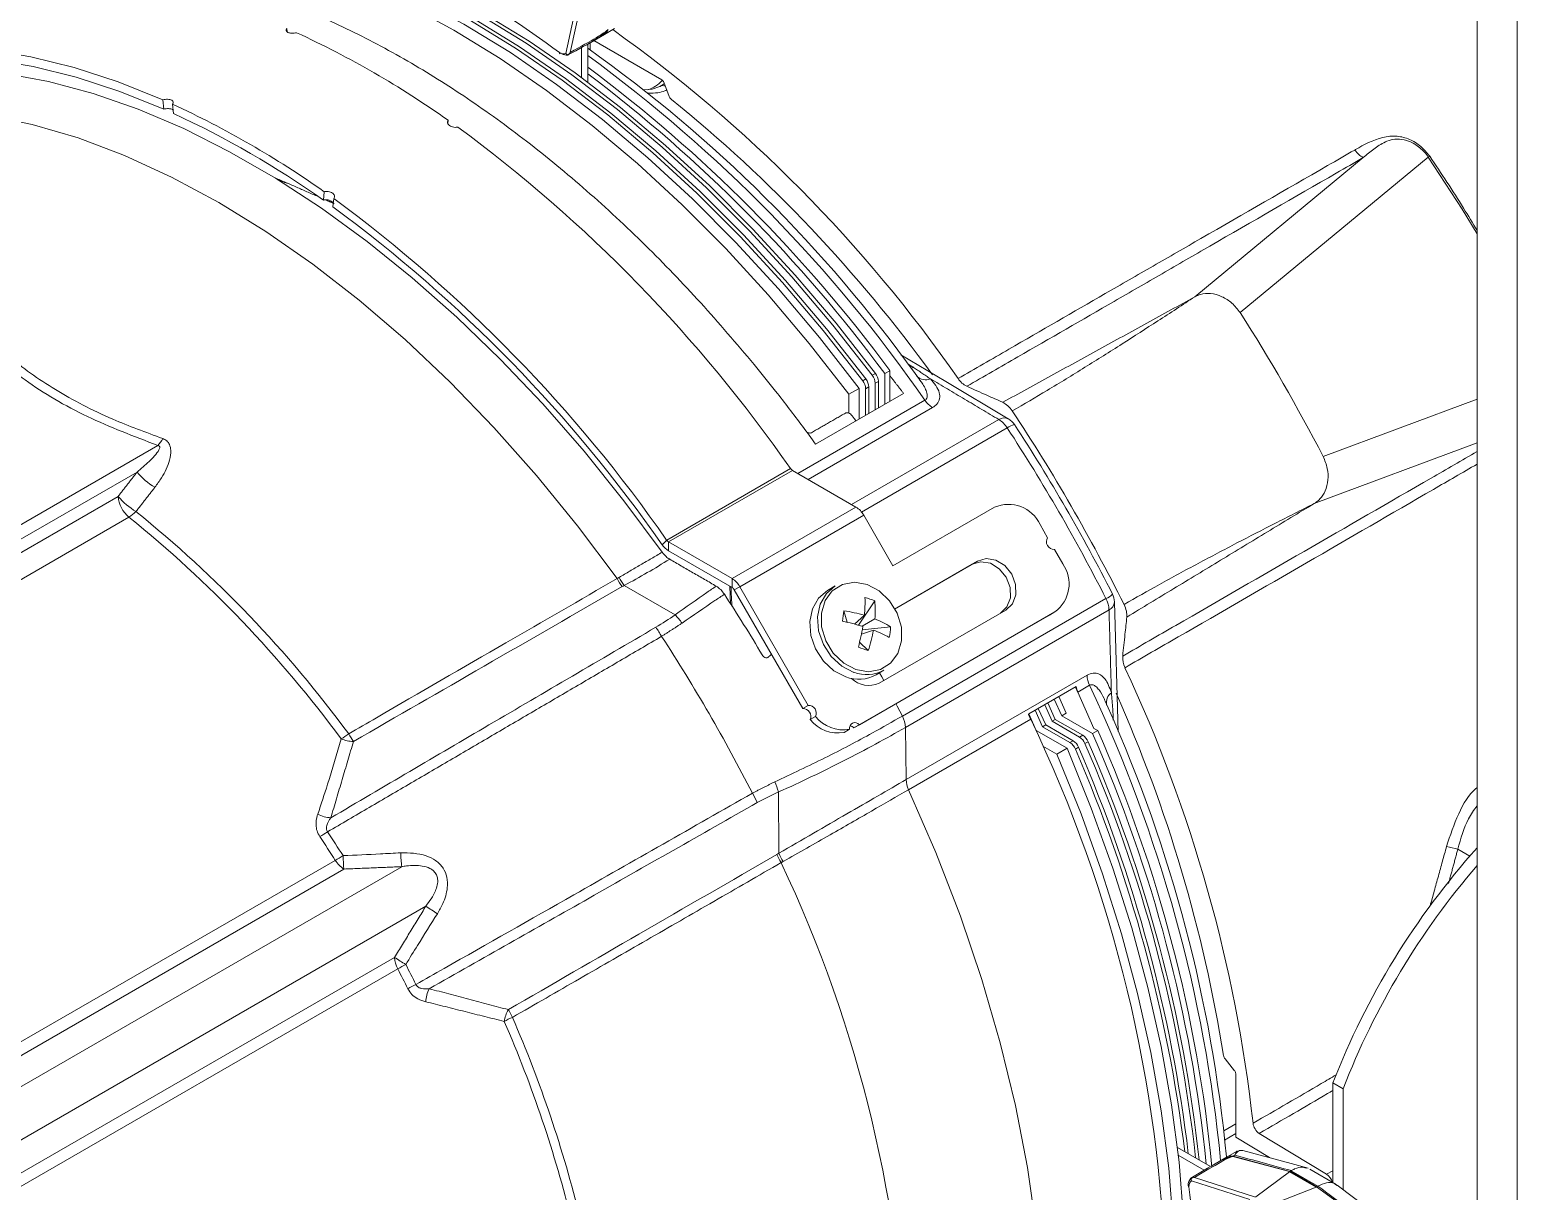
# Model space of a CAD drawing. Extents: x 2 to 136, y 1 to 99.
# Drawn here: x 98.708 to 103.631, y 81.8 to 85.645 of the extents above; entities that cross this region are included whole.
import ezdxf

# ---------------------------------------------------------------- set-up
doc = ezdxf.new("R2010")
doc.units = 0
doc.header["$MEASUREMENT"] = 0
doc.linetypes.add('SLD-Solid', pattern=[0])
doc.layers.add('OBJECT', color=7, linetype='CONTINUOUS')

msp = doc.modelspace()

# ---------------------------------------------------------------- linework, layer by layer
at = {"layer": 'OBJECT', "linetype": 'SLD-Solid', "lineweight": 15}
for p, q in [((103.4985, 81.467), (103.4985, 88.5023)), ((103.6315, 81.3637), (103.6315, 88.4256)), ((100.5255, 85.7649), (100.4825, 85.567)), ((100.497, 85.5699), (100.5421, 85.7773)), ((99.5604, 85.6383), (99.5593, 85.6497)), ((100.5574, 85.599), (100.6108, 85.6299)), ((100.6108, 85.6299), (100.6439, 85.649)), ((100.5343, 85.4871), (100.5343, 85.586)), ((100.5555, 85.4713), (100.5555, 85.5979)), ((100.5628, 85.6021), (100.5628, 85.5789)), ((100.5754, 85.6094), (100.8004, 85.4795)), ((100.8085, 85.4656), (100.7937, 85.4571)), ((100.8248, 85.4247), (100.8065, 85.4719)), ((99.1522, 85.382), (99.1491, 85.413)), ((99.1838, 85.3679), (99.1811, 85.3987)), ((100.092, 85.3344), (100.0931, 85.3457)), ((102.5647, 84.7611), (103.1219, 85.2221)), ((102.7142, 84.7088), (103.3371, 85.2238)), ((99.6803, 85.0813), (99.683, 85.1089)), ((99.7119, 85.0589), (99.715, 85.0863)), ((101.4652, 84.4829), (101.4757, 84.489)), ((101.4969, 84.5012), (101.5075, 84.5073)), ((101.5171, 84.4812), (101.5066, 84.4751)), ((101.5171, 84.4812), (101.5171, 84.3932)), ((101.5553, 84.5165), (101.5383, 84.5067)), ((101.5383, 84.4054), (101.5383, 84.5067)), ((101.5553, 84.4152), (101.5553, 84.5165)), ((101.3094, 84.2732), (101.6005, 84.4413)), ((101.4197, 84.4382), (101.4536, 84.4578)), ((101.4197, 84.4382), (101.4197, 84.3757)), ((101.4536, 84.4578), (101.4536, 84.3565)), ((101.4854, 84.4629), (101.4749, 84.4568)), ((101.4749, 84.4568), (101.4749, 84.3688)), ((101.4854, 84.4629), (101.4854, 84.3748)), ((101.5066, 84.4751), (101.5066, 84.3871)), ((101.2508, 84.1759), (101.6711, 84.4185)), ((101.6967, 84.3943), (101.2846, 84.1564)), ((102.9892, 84.2325), (103.4985, 84.422)), ((101.4285, 84.0733), (101.9157, 84.3546)), ((101.9437, 84.3268), (101.4614, 84.0484)), ((96.0035, 82.4626), (99.1324, 84.2688)), ((102.9597, 84.0769), (103.4985, 84.2772)), ((100.8164, 83.9554), (101.2265, 84.1922)), ((100.8226, 83.9496), (101.2327, 84.1863)), ((101.4429, 84.065), (101.2327, 84.1863)), ((96.0239, 82.426), (99.0636, 84.1808)), ((96.0217, 82.3804), (99.0011, 84.1004)), ((101.0328, 83.8282), (101.4429, 84.065)), ((101.0583, 83.8013), (101.4684, 84.0381)), ((101.4684, 84.0381), (101.5653, 83.8702)), ((101.5653, 83.8702), (101.9012, 84.0641)), ((99.0369, 84.0313), (96.0536, 82.3091)), ((102.0771, 83.9636), (102.0521, 84.0069)), ((100.8015, 83.9401), (100.8164, 83.9554)), ((101.0328, 83.8282), (100.8226, 83.9496)), ((100.8226, 83.9496), (100.8226, 83.9202)), ((101.0328, 83.7988), (100.8226, 83.9202)), ((102.1271, 83.877), (102.0996, 83.9246)), ((101.5706, 83.7272), (101.8453, 83.8858)), ((101.5706, 83.7272), (101.8273, 83.8754)), ((101.8273, 83.8754), (101.8453, 83.8858)), ((100.8446, 83.7084), (100.6761, 83.8057)), ((101.0252, 83.8032), (101.0279, 83.7438)), ((101.0328, 83.7988), (101.0328, 83.8282)), ((101.0583, 83.8013), (101.0403, 83.7909)), ((101.2672, 83.3979), (101.0403, 83.7909)), ((101.2852, 83.4083), (101.0583, 83.8013)), ((101.3745, 83.8038), (101.3484, 83.7887)), ((101.5052, 83.7541), (101.451, 83.6739)), ((101.5964, 83.3728), (102.2702, 83.7618)), ((102.3103, 83.3216), (102.298, 83.7504)), ((101.4031, 83.7217), (101.4143, 83.6835)), ((101.4361, 83.3338), (102.0832, 83.7073)), ((101.4385, 83.6774), (101.4706, 83.7066)), ((101.4541, 83.3442), (102.1012, 83.7177)), ((101.5055, 83.6945), (101.4638, 83.6701)), ((101.9388, 83.7238), (101.5195, 83.4818)), ((102.2804, 83.7245), (101.6065, 83.3355)), ((102.0832, 83.7073), (102.1012, 83.7177)), ((101.4611, 83.6447), (101.5006, 83.6575)), ((101.5576, 83.6683), (101.4637, 83.6581)), ((101.4835, 83.59), (101.4551, 83.6179)), ((101.5094, 83.5099), (101.5356, 83.525)), ((101.6091, 83.1627), (102.2078, 83.5083)), ((102.0145, 83.3799), (102.1717, 83.4706)), ((102.1772, 83.4525), (102.1695, 83.4693)), ((102.216, 83.4749), (102.1772, 83.4525)), ((102.1772, 83.4525), (102.2305, 83.3324)), ((101.2852, 83.4083), (101.2672, 83.3979)), ((102.0464, 83.3983), (102.071, 83.3438)), ((102.0676, 83.4105), (102.0922, 83.356)), ((102.0781, 83.4166), (102.1027, 83.3621)), ((102.1239, 83.3743), (102.0993, 83.4288)), ((102.139, 83.383), (102.1144, 83.4375)), ((102.2776, 83.3998), (102.2676, 83.4224)), ((101.3094, 83.3719), (101.2914, 83.3615)), ((102.0213, 83.3625), (101.6173, 83.1293)), ((102.0146, 83.3799), (102.0392, 83.3254)), ((102.0359, 83.3922), (102.0604, 83.3377)), ((102.0922, 83.356), (102.1027, 83.3621)), ((102.0922, 83.356), (102.183, 83.3036)), ((102.1027, 83.3621), (102.1935, 83.3097)), ((102.139, 83.383), (102.1239, 83.3743)), ((102.2262, 83.3153), (102.1239, 83.3743)), ((101.4036, 83.3189), (101.4216, 83.3293)), ((101.4541, 83.3442), (101.4361, 83.3338)), ((101.6065, 83.3355), (101.6091, 83.1627)), ((102.0383, 83.3249), (102.0392, 83.3254)), ((102.0392, 83.3254), (102.1415, 83.2664)), ((102.0604, 83.3377), (102.071, 83.3438)), ((102.0604, 83.3377), (102.1512, 83.2853)), ((102.071, 83.3438), (102.1618, 83.2914)), ((102.183, 83.3036), (102.1935, 83.3097)), ((102.2432, 83.3251), (102.2262, 83.3153)), ((102.2432, 83.3251), (102.2305, 83.3324)), ((102.061, 83.2737), (102.1076, 83.2468)), ((102.1076, 83.2468), (102.1415, 83.2664)), ((102.1512, 83.2853), (102.1618, 83.2914)), ((102.1796, 83.2699), (102.169, 83.2638)), ((102.2113, 83.2882), (102.2008, 83.2822)), ((101.1862, 83.1223), (101.1878, 82.9188)), ((103.4348, 82.9322), (103.4745, 82.9094)), ((96.9485, 81.2956), (99.7196, 82.8954)), ((99.7482, 82.8666), (96.9783, 81.2675)), ((97.0726, 81.2192), (99.9398, 82.8744)), ((100.0197, 82.7441), (97.1498, 81.0873)), ((97.1459, 80.9751), (99.916, 82.5742)), ((99.9265, 82.5361), (97.1553, 80.9364)), ((102.6645, 82.2383), (102.6962, 82.1988)), ((102.6998, 82.1897), (102.6998, 81.979)), ((103.0552, 82.1389), (103.0212, 82.1585)), ((103.0212, 81.8289), (103.0212, 82.1585)), ((103.0552, 81.8055), (103.0552, 82.1389)), ((102.6998, 82.0233), (102.6599, 82.0003)), ((102.6631, 81.9694), (102.6998, 81.9906)), ((102.8115, 81.9111), (102.6998, 81.979)), ((103.0006, 81.856), (102.7775, 81.9916)), ((102.6161, 81.8819), (102.5067, 81.9451)), ((102.7048, 81.9329), (102.6717, 81.9138)), ((102.6973, 81.9193), (102.6913, 81.9158)), ((102.5953, 81.8694), (102.5097, 81.9188)), ((102.6717, 81.9138), (102.6183, 81.883)), ((102.878, 81.8648), (102.6901, 81.9151)), ((102.6913, 81.9158), (102.879, 81.8655)), ((103.0319, 81.8227), (102.9449, 81.8729)), ((102.7459, 81.7724), (102.5531, 81.8341)), ((102.5629, 81.8452), (102.7649, 81.7806)), ((102.8775, 81.8644), (102.7661, 81.7811)), ((102.8775, 81.8644), (102.878, 81.8648)), ((102.9655, 81.8136), (102.8775, 81.8644)), ((102.879, 81.8655), (102.8796, 81.8658)), ((102.8832, 81.868), (102.8796, 81.8658)), ((102.8796, 81.8658), (102.968, 81.8148)), ((102.8832, 81.868), (102.8836, 81.8682)), ((102.9716, 81.8169), (102.8832, 81.868)), ((103.0006, 81.856), (103.0212, 81.868)), ((102.8139, 81.7535), (102.9655, 81.8136)), ((103.1709, 81.6674), (102.9669, 81.8141)), ((102.968, 81.8148), (102.9716, 81.8169)), ((102.9719, 81.8171), (102.9716, 81.8169)), ((103.3179, 81.6074), (103.0359, 81.82))]:
    msp.add_line(p, q, dxfattribs=at)
at = {"layer": 'OBJECT', "linetype": 'SLD-Solid', "lineweight": 15, "flags": 128}
for points in [[(101.4757, 84.489), (101.3452, 84.6554), (101.2098, 84.8148), (101.0703, 84.9665), (100.9271, 85.1098), (100.7808, 85.2442), (100.6321, 85.3691), (100.4815, 85.4841), (100.3297, 85.5886), (100.1772, 85.6822), (100.0248, 85.7646), (99.873, 85.8354), (99.7224, 85.8943), (99.5737, 85.9411), (99.4274, 85.9755), (99.2842, 85.9975), (99.1447, 86.007), (99.0093, 86.0039), (98.8788, 85.9882)], [(101.4969, 84.5012), (101.3664, 84.6677), (101.231, 84.827), (101.0915, 84.9787), (100.9483, 85.122), (100.802, 85.2564), (100.6533, 85.3814), (100.5027, 85.4963), (100.3509, 85.6008), (100.1985, 85.6945), (100.046, 85.7768), (99.8942, 85.8476), (99.7436, 85.9065), (99.5949, 85.9533), (99.4486, 85.9878), (99.3054, 86.0098), (99.1659, 86.0192), (99.0305, 86.0161), (98.9, 86.0004)], [(101.5075, 84.5073), (101.3769, 84.6738), (101.2416, 84.8331), (101.102, 84.9848), (100.9588, 85.1281), (100.8126, 85.2625), (100.6638, 85.3874), (100.5133, 85.5024), (100.3614, 85.6069), (100.209, 85.7005), (100.0565, 85.7829), (99.9047, 85.8537), (99.7541, 85.9126), (99.6054, 85.9594), (99.4591, 85.9939), (99.3159, 86.0159), (99.1764, 86.0253), (99.0411, 86.0222), (98.9105, 86.0065)], [(101.4197, 84.4382), (101.2884, 84.6065), (101.1522, 84.7677), (101.0117, 84.9211), (100.8675, 85.066), (100.7201, 85.2019), (100.5702, 85.3282), (100.4184, 85.4443), (100.2653, 85.5498), (100.1115, 85.6443), (99.9578, 85.7273), (99.8047, 85.7986), (99.6529, 85.8577), (99.503, 85.9045), (99.3556, 85.9388), (99.2114, 85.9604), (99.0709, 85.9692), (98.9347, 85.9653), (98.8034, 85.9486)], [(101.4536, 84.4578), (101.3223, 84.6261), (101.1862, 84.7873), (101.0457, 84.9407), (100.9014, 85.0856), (100.754, 85.2215), (100.6041, 85.3478), (100.4523, 85.4639), (100.2992, 85.5694), (100.1455, 85.6639), (99.9918, 85.7469), (99.8387, 85.8181), (99.6869, 85.8773), (99.5369, 85.9241), (99.3896, 85.9584), (99.2453, 85.98), (99.1048, 85.9888), (98.9686, 85.9849), (98.8373, 85.9682)], [(101.4652, 84.4829), (101.3346, 84.6494), (101.1993, 84.8087), (101.0597, 84.9604), (100.9165, 85.1037), (100.7703, 85.2381), (100.6216, 85.363), (100.471, 85.478), (100.3192, 85.5825), (100.1667, 85.6761), (100.0143, 85.7585), (99.8624, 85.8293), (99.7118, 85.8882), (99.5631, 85.935), (99.4169, 85.9694), (99.2737, 85.9915), (99.1341, 86.0009), (98.9988, 85.9978), (98.8682, 85.9821)], [(100.6212, 85.6434), (100.6186, 85.6378), (100.6152, 85.6332), (100.6108, 85.6299), (100.6108, 85.6299)], [(99.1491, 85.413), (99.0016, 85.4722), (98.8557, 85.5199), (98.7121, 85.5556), (98.5713, 85.5795), (98.434, 85.5912), (98.3006, 85.5908), (98.1717, 85.5783), (98.0477, 85.5538)], [(99.1522, 85.382), (99.0062, 85.4407), (98.8619, 85.4878), (98.7198, 85.5232), (98.5806, 85.5467), (98.4447, 85.5584), (98.3127, 85.558), (98.1852, 85.5456), (98.0626, 85.5213)], [(98.0909, 85.4803), (98.2176, 85.5046), (98.3495, 85.516), (98.4861, 85.5146), (98.6268, 85.5005), (98.771, 85.4735), (98.918, 85.434), (99.0673, 85.382), (99.2182, 85.3177), (99.3701, 85.2415), (99.5223, 85.1537), (99.6742, 85.0545), (99.8251, 84.9446), (99.9744, 84.8242), (100.1214, 84.694), (100.2656, 84.5544), (100.4063, 84.4062), (100.5429, 84.2498), (100.6748, 84.086), (100.8015, 83.9155)], [(100.7941, 85.4573), (100.7688, 85.4482), (100.7408, 85.4463)], [(100.6521, 83.8281), (100.5216, 84.0025), (100.3856, 84.1696), (100.2447, 84.3286), (100.0995, 84.4787), (99.9507, 84.6193), (99.799, 84.7497), (99.6451, 84.8692), (99.4898, 84.9774), (99.3337, 85.0736), (99.1777, 85.1575), (99.0223, 85.2287), (98.8685, 85.2868), (98.7168, 85.3316), (98.568, 85.3628), (98.4228, 85.3804), (98.2818, 85.3841), (98.1458, 85.374), (98.0154, 85.3502)], [(103.4985, 84.9696), (103.4493, 85.0515), (103.3371, 85.2238), (103.3371, 85.2238), (103.3371, 85.2238)], [(101.9471, 84.357), (101.74, 84.481), (101.5917, 84.5685)], [(101.6248, 84.5248), (101.625, 84.5248), (101.6329, 84.5275)], [(101.6536, 84.4869), (101.6481, 84.4945), (101.6387, 84.5068)], [(101.8453, 83.8858), (101.8741, 83.8942), (101.9057, 83.8891), (101.9352, 83.8711), (101.9582, 83.843), (101.971, 83.8091), (101.9718, 83.7746), (101.9605, 83.7446), (101.9388, 83.7238)], [(101.8273, 83.8754), (101.8561, 83.8838), (101.8877, 83.8787), (101.9172, 83.8607), (101.9402, 83.8326), (101.953, 83.7987), (101.9538, 83.7642), (101.9425, 83.7342), (101.9208, 83.7135)], [(101.3745, 83.8038), (101.3452, 83.779), (101.3248, 83.7435), (101.3159, 83.701), (101.3194, 83.6553), (101.335, 83.6103), (101.3612, 83.5702), (101.3958, 83.5384), (101.4356, 83.5178)], [(101.4424, 83.5269), (101.4844, 83.5196), (101.5241, 83.5269), (101.5576, 83.5479), (101.5816, 83.5807), (101.5939, 83.622), (101.5932, 83.6678), (101.5795, 83.7136), (101.5543, 83.755), (101.5199, 83.7878), (101.4798, 83.8089), (101.4378, 83.8162), (101.3982, 83.8089), (101.3646, 83.7879), (101.3406, 83.7551), (101.3283, 83.7138), (101.329, 83.668), (101.3427, 83.6222), (101.3679, 83.5808), (101.4023, 83.548), (101.4424, 83.5269)], [(101.3484, 83.7887), (101.319, 83.7639), (101.2986, 83.7284), (101.2898, 83.6859), (101.2933, 83.6402), (101.3088, 83.5952), (101.3351, 83.5551), (101.3696, 83.5233), (101.4095, 83.5027)], [(101.5209, 83.5165), (101.5285, 83.5026), (101.5349, 83.4907)], [(101.5752, 83.4141), (101.5797, 83.4054), (101.5964, 83.3728)], [(102.1415, 80.2452), (102.2216, 80.3506), (102.2931, 80.4665), (102.3557, 80.5927), (102.4091, 80.7284), (102.4531, 80.8732), (102.4875, 81.0264), (102.5122, 81.1875), (102.527, 81.3557), (102.532, 81.5304), (102.527, 81.7108), (102.5122, 81.8961), (102.4875, 82.0857), (102.4531, 82.2786), (102.4091, 82.4742), (102.3557, 82.6716), (102.2931, 82.87), (102.2216, 83.0685), (102.1415, 83.2664)], [(102.1076, 80.2256), (102.1877, 80.331), (102.2592, 80.4469), (102.3218, 80.5731), (102.3751, 80.7088), (102.4191, 80.8536), (102.4535, 81.0069), (102.4782, 81.1679), (102.4931, 81.3361), (102.498, 81.5108), (102.4931, 81.6912), (102.4782, 81.8765), (102.4535, 82.0661), (102.4191, 82.2591), (102.3751, 82.4546), (102.3218, 82.652), (102.2592, 82.8504), (102.1877, 83.0489), (102.1076, 83.2468)], [(102.0631, 81.2883), (102.0566, 81.4799), (102.0389, 81.6769), (102.0102, 81.8785), (101.9706, 82.0837), (101.9203, 82.2915), (101.8595, 82.5009), (101.7885, 82.711), (101.7077, 82.9208), (101.6173, 83.1293)], [(102.939, 81.8761), (102.883, 81.8916), (102.723, 81.9352)], [(102.6162, 81.8816), (102.6063, 81.876), (102.551, 81.8429)], [(102.6886, 81.916), (102.6824, 81.9166), (102.6767, 81.9159), (102.6717, 81.9138), (102.6717, 81.9138)]]:
    msp.add_lwpolyline(points, dxfattribs=at)
at = {"layer": 'OBJECT', "linetype": 'SLD-Solid', "lineweight": 15}
for centre, radius, start, end in [((98.2694, 82.7661), 3.1592, 54.7402, 65.2652), ((100.6304, 85.6619), 0.0206, 240.9823, 243.5762), ((97.8808, 81.7748), 4.7523, 34.8508, 54.5369), ((100.4653, 85.5689), 0.00372, 167.8045, 227.3848), ((100.4669, 85.5697), 0.00521, 180.7061, 238.1668), ((100.4688, 85.5742), 0.01, 233.5361, 242.6131), ((97.8757, 81.8049), 4.6326, 35.6791, 54.6577), ((97.714, 81.6649), 4.8209, 34.8332, 53.8858), ((97.6516, 81.6328), 4.8533, 36.4543, 53.2505), ((97.6263, 81.6158), 4.8643, 36.463, 52.9736), ((100.7199, 85.5496), 0.1089, 287.874, 319.0792), ((97.8331, 81.7074), 4.7684, 35.895, 51.0292), ((97.8592, 82.5293), 3.1592, 54.7402, 65.2652), ((97.8761, 82.5293), 3.1253, 54.7402, 65.2652), ((97.2553, 81.4263), 4.8395, 34.8574, 53.6307), ((103.2151, 85.4487), 0.2559, 298.4715, 299.6694), ((96.8452, 81.1895), 4.8395, 34.8574, 53.6307), ((96.8729, 81.2039), 4.7876, 34.8574, 53.6307), ((97.6285, 81.455), 6.0375, 27.38935, 32.61065), ((101.4293, 84.4548), 0.0456, 2.528, 38.0842), ((101.4398, 84.4609), 0.0456, 2.528, 38.0842), ((101.461, 84.4731), 0.0456, 2.528, 38.0842), ((101.4715, 84.4792), 0.0456, 2.528, 38.0842), ((101.6728, 84.5289), 0.0425, 228.4024, 292.5522), ((101.8441, 84.5332), 0.0765, 213.9611, 243.6162), ((101.7407, 84.4662), 0.0843, 214.4455, 238.555), ((96.9167, 81.0441), 6.0486, 26.49365, 33.50636), ((101.9338, 84.3289), 0.0314, 64.1695, 125.2257), ((101.8702, 84.2808), 0.0866, 32.0495, 58.3288), ((101.9795, 84.2804), 0.0586, 101.6609, 127.6782), ((101.9157, 84.3039), 0.062, 33.1153, 59.1512), ((96.9229, 81.0477), 6.0228, 26.94699, 33.11191), ((99.068, 84.3321), 0.0902, 315.478, 333.5372), ((96.8603, 81.0115), 6.069, 26.94753, 33.11138), ((101.2433, 84.2037), 0.0204, 214.4291, 238.5687), ((99.2445, 84.3323), 0.236, 219.9363, 238.8522), ((99.0985, 84.107), 0.0976, 183.8769, 230.8413), ((99.1822, 84.2521), 0.2362, 219.9613, 238.8164), ((98.9832, 84.1208), 0.1043, 300.9304, 317.2683), ((96.5644, 80.9575), 3.9738, 36.3743, 51.099), ((101.404, 84.0025), 0.0736, 28.8556, 58.0451), ((101.9474, 83.9585), 0.1153, 24.8162, 113.6431), ((96.5491, 80.9482), 3.9616, 36.3743, 51.099), ((100.8587, 83.9794), 0.0694, 214.4297, 238.5676), ((100.8332, 83.967), 0.0204, 214.4291, 238.5687), ((102.0986, 83.9501), 0.0254, 147.8489, 272.1512), ((102.0329, 83.8106), 0.1153, 306.3514, 35.185), ((101.1106, 84.0983), 0.5322, 210.5134, 213.9023), ((101.0689, 84.0805), 0.4794, 211.2142, 214.9756), ((100.9939, 83.7658), 0.0736, 28.8556, 58.0451), ((101.0213, 83.7805), 0.0216, 28.8555, 58.0459), ((96.007, 80.5195), 5.9676, 30.80361, 33.07498), ((101.0528, 83.7502), 0.4201, 354.0366, 2.0579), ((101.4151, 83.5462), 0.2265, 66.5668, 75.3072), ((101.1977, 83.7228), 0.3091, 354.7515, 5.7998), ((102.2474, 83.817), 0.0597, 292.4558, 317.9788), ((102.193, 83.7209), 0.0874, 2.3954, 27.9366), ((102.2682, 83.7523), 0.0304, 293.586, 356.2934), ((102.2365, 83.7489), 0.062, 1.6775, 26.944), ((100.6331, 83.5115), 0.2889, 35.8238, 42.9507), ((102.4366, 83.5672), 1.045, 171.4966, 173.4127), ((101.3257, 83.217), 0.5106, 73.517, 81.2845), ((101.3945, 83.4093), 0.3061, 57.7972, 68.7298), ((100.3492, 83.3714), 0.5231, 30.5114, 34.4183), ((101.2441, 82.9572), 0.746, 72.7188, 78.0532), ((100.7698, 83.7849), 0.7053, 344.914, 350.5883), ((101.0146, 83.7448), 0.4938, 341.7311, 349.811), ((101.3515, 83.2597), 0.4248, 61.6825, 69.4533), ((101.3285, 83.681), 0.2295, 348.0886, 356.8217), ((95.9329, 80.4762), 5.8032, 27.07699, 33.00133), ((101.7653, 84.4584), 0.913, 249.8534, 252.0202), ((102.4021, 83.5668), 0.0765, 176.3866, 206.038), ((101.4518, 83.6136), 0.1187, 249.1348, 299.0508), ((101.4852, 83.5551), 0.0809, 225.2484, 295.0423), ((101.4779, 83.6288), 0.1187, 249.135, 299.0504), ((102.2928, 83.5115), 0.0851, 182.1754, 205.4882), ((97.9616, 81.4916), 4.8249, 6.3466, 25.0328), ((97.8869, 81.4352), 4.7856, 5.5871, 25.2282), ((102.3135, 83.4171), 0.0419, 127.1851, 190.8923), ((97.8727, 81.4832), 4.8476, 9.0964, 23.9276), ((101.2679, 83.3721), 0.0257, 335.5129, 91.621), ((101.2859, 83.3825), 0.0257, 335.5127, 91.6207), ((97.9461, 81.4649), 4.7441, 5.4331, 24.0705), ((101.3826, 83.4328), 0.1158, 218.0045, 280.4549), ((101.4006, 83.4432), 0.1158, 218.0045, 280.4549), ((101.4396, 83.3329), 0.0184, 37.8553, 191.4552), ((101.5192, 83.3319), 0.0874, 2.3954, 27.9366), ((97.9036, 81.391), 4.5653, 1.6388, 25.585), ((99.5845, 83.5612), 0.3054, 300.3437, 305.9854), ((99.7813, 83.3965), 0.1075, 246.7401, 269.2243), ((100.2289, 83.5894), 0.5403, 210.6259, 213.7809), ((101.4194, 83.3177), 0.0232, 43.8659, 81.1838), ((102.1584, 83.2651), 0.0456, 21.9154, 57.4729), ((102.169, 83.2712), 0.0456, 21.9154, 57.4729), ((97.8916, 81.4094), 4.7351, 5.8245, 23.7352), ((97.9194, 81.4228), 4.7238, 5.5427, 23.7475), ((102.1267, 83.2468), 0.0456, 21.9154, 57.4729), ((102.1372, 83.2529), 0.0456, 21.9154, 57.4729), ((97.7122, 81.3381), 4.8551, 7.0155, 23.3685), ((97.7292, 81.3465), 4.8482, 6.8435, 23.3738), ((97.8493, 81.3863), 4.7466, 6.3392, 23.5421), ((97.8664, 81.3946), 4.7396, 6.1647, 23.5495), ((100.9094, 83.0387), 0.2892, 16.8031, 23.7798), ((101.6941, 83.1659), 0.0851, 182.1754, 205.4882), ((100.6386, 82.857), 0.5301, 25.6874, 29.4626), ((99.7124, 83.147), 0.1111, 242.7787, 266.1734), ((99.3865, 83.4586), 0.5608, 300.1874, 303.262), ((95.8004, 80.4013), 4.6455, 32.4714, 33.6267), ((95.8149, 80.4097), 4.6588, 32.4712, 33.6268), ((99.3076, 83.6054), 0.8209, 300.1272, 302.2281), ((100.4981, 82.937), 0.7532, 181.9861, 185.3674), ((100.5249, 82.9459), 0.5894, 182.4963, 186.9722), ((101.6649, 83.1532), 0.5396, 206.2206, 209.4719), ((101.6292, 83.1262), 0.4877, 205.1671, 208.7637), ((105.3914, 81.2397), 2.542, 138.127, 158.8102), ((103.6695, 83.9597), 1.054, 255.0436, 257.1366), ((99.7941, 82.9408), 0.0872, 211.3844, 238.2801), ((97.213, 81.0071), 4.4038, 1.7148, 25.2792), ((105.4253, 81.2201), 2.542, 139.2863, 158.8102), ((100.3791, 83.2407), 0.6131, 234.1083, 238.3568), ((100.0037, 82.5779), 0.0878, 182.437, 208.3971), ((100.3748, 83.2516), 0.8182, 235.8906, 238.9558), ((100.3142, 81.8607), 0.7788, 117.6471, 119.8617), ((95.8034, 80.3997), 4.6436, 26.478, 27.3914), ((95.8139, 80.406), 4.6616, 26.4785, 27.3911), ((100.2474, 81.9686), 0.5781, 116.8306, 119.8136), ((100.1315, 82.4202), 0.1127, 153.5896, 176.3809), ((100.387, 82.347), 0.1089, 150.2609, 172.1249), ((100.4305, 82.096), 0.3061, 114.0217, 119.6502), ((96.4507, 80.7035), 4.1722, 13.8093, 23.4219), ((100.7841, 82.6445), 0.5486, 206.3414, 209.3592), ((96.4658, 80.712), 4.185, 13.8093, 23.4219), ((102.8036, 82.0306), 0.047, 186.8766, 236.198), ((102.7094, 81.9147), 0.0209, 176.4263, 178.9916), ((102.7033, 81.895), 0.0241, 120.0381, 123.136), ((102.5732, 81.821), 0.0309, 134.5469, 183.5909), ((102.9746, 81.8171), 0.0468, 15.7066, 56.2936), ((102.5524, 81.8186), 0.01, 177.3901, 180), ((102.5474, 81.8191), 0.00497, 180.2898, 240.8138), ((102.5524, 81.8186), 0.01, 180, 186.4656), ((102.5461, 81.8183), 0.00372, 192.6193, 252.2013)]:
    msp.add_arc(centre, radius, start, end, dxfattribs=at)
for centre, major_axis, ratio, start_param, end_param in [((100.2373, 83.1195), (-1.8185, 2.8489), 0.545295, 5.325383, 5.621715), ((100.1787, 85.4497), (0.4436, 0.1981), 0.067913, 5.453796, 6.175461), ((100.198, 85.4309), (0.4232, 0.2148), 0.03328, 5.479991, 6.200656), ((100.198, 85.4309), (0.4232, 0.2148), 0.03328, 6.200656, 6.253319), ((100.1787, 85.4497), (0.4436, 0.1981), 0.067913, 6.175461, 6.228125), ((100.4579, 85.6104), (-0.0269, 0.0422), 0.545295, 2.385972, 3.047804), ((100.4649, 85.6149), (-0.0319, 0.0508), 0.550739, 2.389651, 2.8703), ((100.8004, 85.4714), (-0.005, 0.00866), 0.577456, 4.450948, 5.497929), ((102.2257, 83.4689), (-0.0367, 0.0501), 0.810256, 1.005073, 1.319433), ((102.0441, 83.3641), (-0.0287, 0.055), 0.340719, 1.108149, 1.422508), ((102.6927, 82.1938), (-0.005, 0.00866), 0.577456, 3.927011, 4.973992), ((101.1671, 81.091), (5.759, -1.2811), 0.198331, 1.31253, 1.346221), ((102.2929, 81.6558), (0.3977, 0.259), 0.033271, 0.082533, 0.803198), ((102.2995, 81.6297), (0.3934, 0.2851), 0.067897, 0.107732, 0.577362), ((102.2929, 81.6558), (0.3977, 0.259), 0.033271, 0.029869, 0.082533), ((102.2995, 81.6297), (0.3934, 0.2851), 0.067897, 0.055068, 0.107732), ((102.5783, 81.7911), (-0.0231, 0.0444), 0.54529, 0.093947, 0.755779), ((100.311, 82.8452), (-1.5577, 2.9995), 0.54529, 3.803221, 4.099553), ((103.6595, 81.3176), (0.6996, -0.4919), 0.108829, 3.057234, 3.070323), ((103.659, 81.3179), (0.6943, -0.494), 0.104684, 3.093765, 3.106856), ((98.667, 83.0154), (13.5348, -9.6488), 0.094709, 1.299778, 1.31529)]:
    msp.add_ellipse(centre, major_axis=major_axis, ratio=ratio, start_param=start_param, end_param=end_param, dxfattribs=at)
for points, knots in [([(101.1056, 84.5371), (101.0473, 84.606), (100.9305, 84.7438), (100.7448, 84.9357), (100.5522, 85.115), (100.3551, 85.2773), (100.1571, 85.4206), (99.9577, 85.5456), (99.7564, 85.6521), (99.5569, 85.7378), (99.3626, 85.8018), (99.1731, 85.8447), (98.9866, 85.8681), (98.8673, 85.8652), (98.8076, 85.8637)], [0, 0, 0, 0, 0.082347, 0.164694, 0.249433, 0.334172, 0.416519, 0.498866, 0.583605, 0.668344, 0.750089, 0.831834, 0.915917, 1, 1, 1, 1]), ([(99.5628, 85.6365), (99.5612, 85.6375), (99.558, 85.6396), (99.5564, 85.6436), (99.5571, 85.6471), (99.5587, 85.6491), (99.5593, 85.6497)], [0, 0, 0, 0, 0.287441, 0.57498, 0.857992, 1, 1, 1, 1]), ([(99.5912, 85.6354), (99.5887, 85.6348), (99.5837, 85.6335), (99.5756, 85.6333), (99.5687, 85.6342), (99.5652, 85.6355), (99.5638, 85.636)], [0, 0, 0, 0, 0.26891, 0.53767, 0.807263, 1, 1, 1, 1]), ([(100.4825, 85.567), (100.4826, 85.567), (100.483, 85.5665), (100.4842, 85.5652), (100.4866, 85.5636), (100.4891, 85.5627), (100.4905, 85.5625), (100.4908, 85.5625)], [0, 0, 0, 0, 0.017184, 0.202292, 0.556604, 0.898384, 1, 1, 1, 1]), ([(100.4882, 85.5612), (100.4882, 85.5612), (100.4891, 85.5609), (100.4901, 85.561), (100.4906, 85.5621), (100.4908, 85.5625)], [0, 0, 0, 0, 0.021184, 0.717124, 1, 1, 1, 1]), ([(100.4908, 85.5625), (100.493, 85.5648), (100.4952, 85.5671), (100.497, 85.5699), (100.497, 85.5699)], [0, 0, 0, 0, 0.980028, 1, 1, 1, 1]), ([(99.1491, 85.413), (99.1517, 85.4136), (99.1567, 85.4149), (99.1648, 85.4152), (99.1724, 85.4142), (99.1785, 85.4119), (99.1826, 85.4085), (99.184, 85.4044), (99.183, 85.401), (99.1815, 85.3992), (99.1811, 85.3987)], [0, 0, 0, 0, 0.134351, 0.268633, 0.402971, 0.540397, 0.675684, 0.814722, 0.949327, 1, 1, 1, 1]), ([(100.8166, 85.446), (100.8144, 85.4449), (100.8058, 85.4408), (100.7855, 85.4353), (100.7662, 85.4349), (100.7552, 85.4347)], [0, 0, 0, 0, 0.130447, 0.504599, 1, 1, 1, 1]), ([(100.8113, 85.4596), (100.8087, 85.4599), (100.8032, 85.4606), (100.7974, 85.4595), (100.7947, 85.4574), (100.794, 85.4569)], [0, 0, 0, 0, 0.399318, 0.856429, 1, 1, 1, 1]), ([(100.8248, 85.4247), (100.8255, 85.4232), (100.8269, 85.4202), (100.8296, 85.4168), (100.8314, 85.4152), (100.832, 85.4147)], [0, 0, 0, 0, 0.392016, 0.784027, 1, 1, 1, 1]), ([(99.1522, 85.382), (99.1547, 85.3827), (99.1597, 85.384), (99.1679, 85.3843), (99.1752, 85.3833), (99.1805, 85.3815), (99.1823, 85.3799), (99.1828, 85.3794)], [0, 0, 0, 0, 0.225269, 0.450491, 0.674028, 0.900664, 1, 1, 1, 1]), ([(100.0931, 85.3457), (100.0922, 85.3442), (100.0903, 85.3411), (100.0908, 85.3358), (100.0931, 85.3319), (100.0952, 85.3299), (100.0957, 85.3294)], [0, 0, 0, 0, 0.298067, 0.59598, 0.894018, 1, 1, 1, 1]), ([(100.0976, 85.3278), (100.0998, 85.3266), (100.104, 85.3241), (100.112, 85.3222), (100.1193, 85.3219), (100.1234, 85.3227), (100.1251, 85.3231)], [0, 0, 0, 0, 0.275026, 0.549974, 0.820722, 1, 1, 1, 1]), ([(103.0934, 85.2469), (103.0943, 85.2474), (103.1234, 85.2642), (103.1666, 85.2879), (103.2308, 85.2957), (103.2752, 85.2842), (103.3136, 85.2609), (103.3324, 85.2379), (103.3418, 85.2264)], [0, 0, 0, 0, 0.01186, 0.400275, 0.577865, 0.721206, 0.860697, 1, 1, 1, 1]), ([(103.3371, 85.2238), (103.3371, 85.2238), (103.3293, 85.2352), (103.31, 85.2562), (103.2759, 85.277), (103.2503, 85.2829), (103.2247, 85.2838), (103.2087, 85.2801), (103.1823, 85.268), (103.1557, 85.2499), (103.1335, 85.2319), (103.1219, 85.2221), (103.1219, 85.2221)], [0, 0, 0, 0, 0.000008, 0.138314, 0.276605, 0.396733, 0.417142, 0.570177, 0.591105, 0.795128, 0.999992, 1, 1, 1, 1]), ([(101.7807, 84.4905), (101.8368, 84.5229), (101.9998, 84.617), (102.215, 84.7411), (102.4266, 84.863), (102.6726, 85.0048), (102.8949, 85.1326), (103.0636, 85.2298), (103.0934, 85.2469)], [0, 0, 0, 0, 0.126792, 0.368017, 0.488638, 0.609261, 0.930911, 1, 1, 1, 1]), ([(103.122, 85.2221), (103.0922, 85.2049), (102.9235, 85.1076), (102.7017, 84.9795), (102.456, 84.8376), (102.2445, 84.7155), (102.0294, 84.5912), (101.8663, 84.4971), (101.8101, 84.4647)], [0, 0, 0, 0, 0.069093, 0.390745, 0.511364, 0.631984, 0.873208, 1, 1, 1, 1]), ([(103.0934, 85.2469), (103.0978, 85.2415), (103.1066, 85.2308), (103.1168, 85.225), (103.122, 85.2221)], [0, 0, 0, 0, 0.5, 1, 1, 1, 1]), ([(103.3418, 85.2264), (103.3799, 85.1695), (103.434, 85.0888), (103.4838, 85.0049), (103.4985, 84.9801)], [0, 0, 0, 0, 0.704536, 1, 1, 1, 1]), ([(99.7066, 85.0774), (99.7044, 85.0786), (99.7001, 85.0809), (99.6921, 85.0824), (99.6853, 85.0824), (99.6816, 85.0816), (99.6803, 85.0813)], [0, 0, 0, 0, 0.284195, 0.568429, 0.849805, 1, 1, 1, 1]), ([(99.7104, 85.1043), (99.7083, 85.1056), (99.7041, 85.108), (99.6961, 85.1099), (99.6888, 85.1101), (99.6847, 85.1093), (99.683, 85.1089)], [0, 0, 0, 0, 0.273872, 0.547765, 0.818559, 1, 1, 1, 1]), ([(99.7132, 85.0701), (99.7126, 85.0714), (99.7114, 85.0738), (99.7089, 85.0758), (99.7076, 85.0767)], [0, 0, 0, 0, 0.512818, 1, 1, 1, 1]), ([(99.715, 85.0863), (99.7159, 85.0879), (99.7178, 85.091), (99.7173, 85.0963), (99.7148, 85.1007), (99.7121, 85.103), (99.7112, 85.1038)], [0, 0, 0, 0, 0.278166, 0.556168, 0.835037, 1, 1, 1, 1]), ([(102.5647, 84.7611), (102.5239, 84.7345), (102.4439, 84.6823), (102.3226, 84.6042), (102.2006, 84.5273), (102.0797, 84.4531), (101.9988, 84.4058), (101.9602, 84.3831)], [0, 0, 0, 0, 0.206019, 0.404831, 0.608657, 0.812864, 1, 1, 1, 1]), ([(102.7142, 84.7088), (102.7058, 84.7197), (102.6889, 84.7414), (102.654, 84.7637), (102.6172, 84.7738), (102.5863, 84.7714), (102.5707, 84.7639), (102.5647, 84.7611)], [0, 0, 0, 0, 0.217938, 0.435238, 0.661578, 0.868607, 1, 1, 1, 1]), ([(99.1324, 84.2688), (99.0529, 84.2993), (98.8916, 84.3612), (98.6927, 84.4778), (98.5904, 84.5673), (98.5422, 84.6095)], [0, 0, 0, 0, 0.339274, 0.688484, 1, 1, 1, 1]), ([(98.5696, 84.6262), (98.5915, 84.6059), (98.6571, 84.5447), (98.7905, 84.4508), (98.9648, 84.3593), (99.0926, 84.3125), (99.1488, 84.2919)], [0, 0, 0, 0, 0.149978, 0.450605, 0.758659, 1, 1, 1, 1]), ([(101.3094, 84.2732), (101.2949, 84.293), (101.2661, 84.3325), (101.2219, 84.3908), (101.1687, 84.4594), (101.1296, 84.5077), (101.1056, 84.5371)], [0, 0, 0, 0, 0.218765, 0.43753, 0.656295, 1, 1, 1, 1]), ([(101.6711, 84.4185), (101.6728, 84.4198), (101.6766, 84.4227), (101.6793, 84.4309), (101.6773, 84.4491), (101.6671, 84.4688), (101.656, 84.483), (101.6532, 84.4867)], [0, 0, 0, 0, 0.082282, 0.184662, 0.358551, 0.835915, 1, 1, 1, 1]), ([(101.6891, 84.4897), (101.7018, 84.4746), (101.7194, 84.4536), (101.7212, 84.4239), (101.7138, 84.4063), (101.7016, 84.3978), (101.6967, 84.3943)], [0, 0, 0, 0, 0.484963, 0.675898, 0.868393, 1, 1, 1, 1]), ([(101.8101, 84.4647), (101.8323, 84.4548), (101.8718, 84.4372), (101.9113, 84.4196), (101.9287, 84.4119)], [0, 0, 0, 0, 0.56, 1, 1, 1, 1]), ([(101.9602, 84.3831), (101.9554, 84.3895), (101.9458, 84.4022), (101.9344, 84.4086), (101.9287, 84.4119)], [0, 0, 0, 0, 0.499761, 1, 1, 1, 1]), ([(101.4296, 84.3678), (101.4279, 84.3698), (101.4247, 84.3735), (101.4188, 84.3766), (101.4134, 84.3776), (101.41, 84.3771), (101.4085, 84.3763), (101.4082, 84.3761)], [0, 0, 0, 0, 0.29148, 0.560989, 0.754894, 0.949735, 1, 1, 1, 1]), ([(101.4425, 84.3501), (101.4408, 84.3524), (101.4371, 84.3575), (101.4328, 84.3635), (101.4301, 84.3671), (101.4296, 84.3678)], [0, 0, 0, 0, 0.387387, 0.872424, 1, 1, 1, 1]), ([(99.1488, 84.2919), (99.1536, 84.2896), (99.1632, 84.2851), (99.1724, 84.271), (99.1768, 84.2491), (99.1707, 84.2106), (99.1507, 84.1689), (99.1301, 84.1407), (99.1225, 84.1303)], [0, 0, 0, 0, 0.087297, 0.174538, 0.284702, 0.464437, 0.80235, 1, 1, 1, 1]), ([(101.2954, 84.3112), (101.2943, 84.3107), (101.2919, 84.3097), (101.2877, 84.31), (101.2833, 84.3114), (101.2806, 84.3132), (101.2793, 84.3142)], [0, 0, 0, 0, 0.241825, 0.482961, 0.74107, 1, 1, 1, 1]), ([(99.0636, 84.1808), (99.0769, 84.1922), (99.1037, 84.215), (99.1299, 84.2413), (99.138, 84.2587), (99.1389, 84.2624), (99.1385, 84.2653), (99.1374, 84.267), (99.1355, 84.2682), (99.1337, 84.2687), (99.1326, 84.2688), (99.1324, 84.2688)], [0, 0, 0, 0, 0.41911, 0.839951, 0.880199, 0.924728, 0.942601, 0.960653, 0.976828, 0.994027, 1, 1, 1, 1]), ([(102.3257, 83.5717), (102.3844, 83.6056), (102.5857, 83.7217), (102.9268, 83.9187), (103.2585, 84.11), (103.448, 84.2194), (103.4985, 84.2486)], [0, 0, 0, 0, 0.148452, 0.508772, 0.869055, 1, 1, 1, 1]), ([(103.4985, 84.207), (103.4504, 84.1792), (103.2634, 84.0709), (102.9342, 83.8803), (102.5932, 83.6833), (102.392, 83.5671), (102.3333, 83.5332)], [0, 0, 0, 0, 0.125469, 0.488025, 0.850614, 1, 1, 1, 1]), ([(102.9597, 84.0769), (102.9623, 84.0785), (102.9691, 84.0828), (102.9826, 84.0952), (102.9979, 84.1183), (103.0065, 84.1537), (103.0048, 84.1941), (102.9945, 84.2194), (102.9892, 84.2325)], [0, 0, 0, 0, 0.061294, 0.157978, 0.353027, 0.568968, 0.775603, 1, 1, 1, 1]), ([(102.3301, 83.7424), (102.369, 83.7646), (102.4504, 83.8109), (102.5752, 83.8785), (102.7028, 83.9457), (102.831, 84.0117), (102.9163, 84.0549), (102.9597, 84.0769)], [0, 0, 0, 0, 0.187126, 0.391336, 0.595144, 0.79397, 1, 1, 1, 1]), ([(100.8264, 83.8921), (100.7771, 83.8623), (100.7279, 83.8326), (100.6761, 83.8057), (100.6761, 83.8057)], [0, 0, 0, 0, 0.999987, 1, 1, 1, 1]), ([(100.8015, 83.9155), (100.8057, 83.9103), (100.8134, 83.9006), (100.8223, 83.8948), (100.8264, 83.8921)], [0, 0, 0, 0, 0.540768, 1, 1, 1, 1]), ([(99.764, 83.3142), (99.7948, 83.332), (99.9682, 83.4324), (100.2643, 83.6038), (100.5295, 83.7572), (100.6521, 83.8281)], [0, 0, 0, 0, 0.104198, 0.585846, 1, 1, 1, 1]), ([(100.6689, 83.8015), (100.5165, 83.7136), (100.2202, 83.5428), (99.9238, 83.372), (99.7798, 83.289)], [0, 0, 0, 0, 0.514049, 1, 1, 1, 1]), ([(100.6761, 83.8057), (100.6761, 83.8057), (100.6737, 83.8042), (100.6713, 83.8028), (100.6689, 83.8015)], [0, 0, 0, 0, 0.000279, 1, 1, 1, 1]), ([(100.8446, 83.7084), (100.8446, 83.7084), (100.8801, 83.733), (100.9252, 83.7661), (100.9703, 83.7962), (100.9806, 83.803)], [0, 0, 0, 0, 0.000015, 0.773396, 1, 1, 1, 1]), ([(101.0076, 83.7762), (101.0037, 83.7817), (100.9955, 83.7929), (100.9856, 83.7996), (100.9806, 83.803)], [0, 0, 0, 0, 0.484764, 1, 1, 1, 1]), ([(101.0293, 83.8009), (101.03, 83.7839), (101.031, 83.7626), (101.0319, 83.7413), (101.0321, 83.7369)], [0, 0, 0, 0, 0.793888, 1, 1, 1, 1]), ([(101.0076, 83.7762), (100.9972, 83.7694), (100.9508, 83.7388), (100.9038, 83.7061), (100.8674, 83.6806)], [0, 0, 0, 0, 0.22451, 1, 1, 1, 1]), ([(102.3393, 83.7008), (102.3393, 83.7073), (102.3394, 83.7204), (102.3332, 83.7351), (102.3301, 83.7424)], [0, 0, 0, 0, 0.49976, 1, 1, 1, 1]), ([(100.7807, 83.6671), (100.8023, 83.6804), (100.8239, 83.6938), (100.8446, 83.7084), (100.8446, 83.7084)], [0, 0, 0, 0, 0.99997, 1, 1, 1, 1]), ([(102.3257, 83.5717), (102.3282, 83.5958), (102.3327, 83.6388), (102.3373, 83.6818), (102.3393, 83.7008)], [0, 0, 0, 0, 0.56, 1, 1, 1, 1]), ([(99.705, 83.0362), (99.8794, 83.1387), (100.2377, 83.3494), (100.5965, 83.5593), (100.7807, 83.6671)], [0, 0, 0, 0, 0.486656, 1, 1, 1, 1]), ([(101.1536, 83.5688), (101.1527, 83.568), (101.151, 83.5665), (101.1476, 83.5655), (101.1441, 83.5658), (101.1402, 83.5673), (101.1361, 83.5705), (101.1339, 83.5738), (101.1328, 83.5755)], [0, 0, 0, 0, 0.139974, 0.280619, 0.412116, 0.549234, 0.769118, 1, 1, 1, 1]), ([(102.2078, 83.5083), (102.2147, 83.5113), (102.2286, 83.5172), (102.2497, 83.5128), (102.2729, 83.4936), (102.2823, 83.467), (102.2882, 83.4505)], [0, 0, 0, 0, 0.163498, 0.325711, 0.581357, 1, 1, 1, 1]), ([(102.2675, 83.4224), (102.2664, 83.4253), (102.261, 83.4389), (102.251, 83.4558), (102.2383, 83.4705), (102.2292, 83.4761), (102.2219, 83.4774), (102.2179, 83.4757), (102.216, 83.4749)], [0, 0, 0, 0, 0.108509, 0.498482, 0.697815, 0.839633, 0.923711, 1, 1, 1, 1]), ([(101.174, 83.1553), (101.2299, 83.1814), (101.3433, 83.2346), (101.4841, 83.3091), (101.5639, 83.3544), (101.5964, 83.3728)], [0, 0, 0, 0, 0.365392, 0.741453, 1, 1, 1, 1]), ([(99.6616, 83.0483), (99.6727, 83.0812), (99.7007, 83.1642), (99.7244, 83.2475), (99.7388, 83.2977)], [0, 0, 0, 0, 0.396331, 1, 1, 1, 1]), ([(101.6065, 83.3355), (101.6065, 83.3355), (101.5751, 83.3174), (101.5091, 83.2805), (101.4049, 83.2254), (101.2968, 83.1726), (101.2239, 83.1375), (101.1862, 83.1223), (101.1862, 83.1223)], [0, 0, 0, 0, 0.000005, 0.2589, 0.517796, 0.758901, 0.999996, 1, 1, 1, 1]), ([(101.1878, 82.9188), (101.1878, 82.9188), (101.2262, 82.941), (101.3024, 82.9854), (101.4122, 83.0489), (101.5153, 83.1085), (101.5788, 83.1452), (101.6091, 83.1627), (101.6091, 83.1627)], [0, 0, 0, 0, 0.000005, 0.254675, 0.509348, 0.754672, 0.999996, 1, 1, 1, 1]), ([(99.9865, 82.4844), (100.0175, 82.502), (100.1917, 82.6009), (100.5631, 82.8116), (100.9031, 83.0054), (101.1001, 83.1178)], [0, 0, 0, 0, 0.083466, 0.469044, 1, 1, 1, 1]), ([(101.1862, 83.1223), (101.1862, 83.1223), (101.1625, 83.1113), (101.1394, 83.0991), (101.1163, 83.0868)], [0, 0, 0, 0, 0.000029, 1, 1, 1, 1]), ([(101.6173, 83.1293), (101.5771, 83.1061), (101.4956, 83.0591), (101.3548, 82.9785), (101.2539, 82.9212), (101.2017, 82.8915)], [0, 0, 0, 0, 0.319105, 0.647495, 1, 1, 1, 1]), ([(103.3975, 82.9414), (103.4096, 82.9781), (103.4329, 83.0488), (103.4721, 83.1155), (103.4973, 83.135), (103.4985, 83.136)], [0, 0, 0, 0, 0.505557, 0.976321, 1, 1, 1, 1]), ([(101.1163, 83.0868), (100.9307, 82.9812), (100.569, 82.7753), (100.2069, 82.5702), (100.0305, 82.4704)], [0, 0, 0, 0, 0.513008, 1, 1, 1, 1]), ([(103.4985, 83.0759), (103.4883, 83.062), (103.4587, 83.0214), (103.4443, 82.9675), (103.4348, 82.9322)], [0, 0, 0, 0, 0.343261, 1, 1, 1, 1]), ([(99.6685, 82.9739), (99.6651, 82.9802), (99.6582, 82.9927), (99.6547, 83.0172), (99.6574, 83.0356), (99.6611, 83.0467), (99.6616, 83.0483)], [0, 0, 0, 0, 0.254854, 0.508629, 0.928591, 1, 1, 1, 1]), ([(99.705, 83.0362), (99.6995, 83.0281), (99.6924, 83.0178), (99.6899, 83.0027), (99.6908, 82.9952), (99.6932, 82.9912), (99.6941, 82.9897)], [0, 0, 0, 0, 0.580896, 0.740074, 0.900891, 1, 1, 1, 1]), ([(99.7454, 82.9109), (99.7866, 82.9128), (99.8502, 82.9157), (99.9137, 82.9191), (99.936, 82.9203)], [0, 0, 0, 0, 0.648493, 1, 1, 1, 1]), ([(99.936, 82.9203), (99.9648, 82.9199), (100.0055, 82.9194), (100.053, 82.8963), (100.0777, 82.8717), (100.091, 82.839), (100.092, 82.7978), (100.0792, 82.7562), (100.0639, 82.7298), (100.0575, 82.7188)], [0, 0, 0, 0, 0.269459, 0.38121, 0.493906, 0.593567, 0.708386, 0.879636, 1, 1, 1, 1]), ([(100.2925, 82.4011), (100.4365, 82.4844), (100.7326, 82.6556), (101.0287, 82.8268), (101.1808, 82.9148)], [0, 0, 0, 0, 0.486388, 1, 1, 1, 1]), ([(101.1808, 82.9148), (101.1831, 82.9161), (101.1855, 82.9174), (101.1878, 82.9188), (101.1878, 82.9188)], [0, 0, 0, 0, 0.999705, 1, 1, 1, 1]), ([(100.0197, 82.7441), (100.0315, 82.76), (100.0474, 82.7813), (100.0579, 82.8132), (100.0595, 82.8318), (100.0551, 82.8479), (100.0462, 82.8604), (100.0301, 82.8713), (99.999, 82.8797), (99.9673, 82.8787), (99.9449, 82.8752), (99.9398, 82.8744)], [0, 0, 0, 0, 0.248555, 0.333335, 0.418737, 0.477068, 0.535602, 0.604493, 0.713168, 0.934337, 1, 1, 1, 1]), ([(100.0575, 82.7188), (100.0356, 82.6839), (100.0005, 82.628), (99.9658, 82.5717), (99.9528, 82.5506)], [0, 0, 0, 0, 0.624895, 1, 1, 1, 1]), ([(100.0189, 82.4273), (100.01, 82.4299), (99.994, 82.4345), (99.9728, 82.4495), (99.9641, 82.4635), (99.96, 82.4701)], [0, 0, 0, 0, 0.395776, 0.712488, 1, 1, 1, 1]), ([(99.9865, 82.4844), (99.9876, 82.4825), (99.9898, 82.4786), (99.9964, 82.4738), (100.0101, 82.4692), (100.0221, 82.4699), (100.0305, 82.4704)], [0, 0, 0, 0, 0.128042, 0.255392, 0.479322, 1, 1, 1, 1]), ([(102.6594, 82.2495), (102.6597, 82.248), (102.6604, 82.245), (102.6624, 82.241), (102.664, 82.239), (102.6645, 82.2383)], [0, 0, 0, 0, 0.392084, 0.784165, 1, 1, 1, 1]), ([(102.757, 82.025), (102.8325, 82.0687), (102.9246, 82.1219), (103.0158, 82.1756), (103.0322, 82.1853)], [0, 0, 0, 0, 0.8205, 1, 1, 1, 1]), ([(103.0212, 82.1334), (103.0154, 82.1299), (102.9346, 82.0824), (102.8531, 82.0353), (102.7775, 81.9916)], [0, 0, 0, 0, 0.072548, 1, 1, 1, 1]), ([(102.723, 81.935), (102.718, 81.9352), (102.7083, 81.9355), (102.701, 81.9259), (102.6976, 81.9199), (102.6973, 81.9193), (102.6973, 81.9193)], [0, 0, 0, 0, 0.499005, 0.956954, 0.994824, 1, 1, 1, 1]), ([(102.6973, 81.9193), (102.6973, 81.9193), (102.6974, 81.9199), (102.698, 81.9217), (102.6999, 81.927), (102.7018, 81.9324), (102.7047, 81.9323), (102.7052, 81.9323)], [0, 0, 0, 0, 0.008532, 0.081529, 0.26229, 0.88944, 1, 1, 1, 1]), ([(102.8836, 81.8682), (102.8872, 81.8701), (102.9002, 81.877), (102.9183, 81.8816), (102.9298, 81.8773), (102.9335, 81.876)], [0, 0, 0, 0, 0.207784, 0.748668, 1, 1, 1, 1]), ([(102.5531, 81.8341), (102.5531, 81.8341), (102.5528, 81.8347), (102.5523, 81.8365), (102.5521, 81.8394), (102.5526, 81.8419), (102.5531, 81.8432), (102.5533, 81.8435)], [0, 0, 0, 0, 0.01718, 0.202305, 0.556615, 0.898384, 1, 1, 1, 1]), ([(102.5629, 81.8452), (102.5628, 81.8452), (102.5594, 81.845), (102.5563, 81.8443), (102.5533, 81.8435)], [0, 0, 0, 0, 0.019978, 1, 1, 1, 1]), ([(102.9719, 81.8171), (102.9816, 81.8212), (103.0009, 81.8296), (103.0229, 81.829), (103.0318, 81.8214), (103.0349, 81.8187)], [0, 0, 0, 0, 0.396088, 0.792171, 1, 1, 1, 1])]:
    msp.add_open_spline(points, degree=3, knots=knots, dxfattribs=at)
for points in [[(99.5638, 85.636), (99.5628, 85.6365)], [(100.0957, 85.3294), (100.0976, 85.3278)], [(103.1219, 85.2221), (103.122, 85.2221)], [(99.5163, 85.1567), (99.6566, 85.0956)], [(99.5613, 85.1371), (99.5289, 85.1481)], [(99.6876, 85.0821), (99.7161, 85.0696)], [(99.7076, 85.0767), (99.7066, 85.0774)], [(99.7112, 85.1038), (99.7104, 85.1043)], [(101.9287, 84.4119), (102.5647, 84.7611)], [(101.6145, 84.5386), (101.6329, 84.5275)], [(101.5553, 84.4998), (101.6005, 84.4413)], [(101.6329, 84.5275), (101.6891, 84.4897)], [(101.9157, 84.3546), (101.6891, 84.4897)], [(101.4082, 84.3761), (101.2954, 84.3112)], [(99.0011, 84.1004), (99.0636, 84.1808)], [(99.1225, 84.1303), (99.0599, 84.05)], [(102.9597, 84.0769), (102.3393, 83.7008)], [(100.6589, 83.8321), (100.8015, 83.9155)], [(100.9806, 83.803), (100.8264, 83.8921)], [(100.6521, 83.8281), (100.6589, 83.8321)], [(102.2882, 83.4505), (102.2804, 83.7245)], [(100.8674, 83.6806), (100.7998, 83.637)], [(100.7998, 83.637), (99.6941, 82.9897)], [(101.1632, 83.5781), (101.1536, 83.5688)], [(102.1695, 83.4693), (102.1772, 83.4525)], [(102.2882, 83.4505), (102.2939, 83.3803)], [(102.0213, 83.3625), (102.0134, 83.3798)], [(102.2939, 83.3803), (102.2946, 83.36)], [(99.7798, 83.289), (99.705, 83.0362)], [(101.1001, 83.1178), (101.174, 83.1553)], [(103.3432, 82.7447), (103.3975, 82.9414)], [(103.4348, 82.9322), (103.404, 82.8189)], [(99.9398, 82.8744), (99.7482, 82.8666)], [(101.1951, 82.8877), (100.3059, 82.3755)], [(101.2017, 82.8915), (101.1951, 82.8877)], [(99.916, 82.5742), (100.0197, 82.7441)], [(100.0305, 82.4704), (100.2925, 82.4011)], [(100.2791, 82.362), (100.0189, 82.4273)], [(102.5533, 81.8435), (102.5515, 81.843)], [(102.879, 81.8655), (102.878, 81.8648)]]:
    msp.add_open_spline(points, degree=1, dxfattribs=at)

doc.saveas('drawing.dxf')
